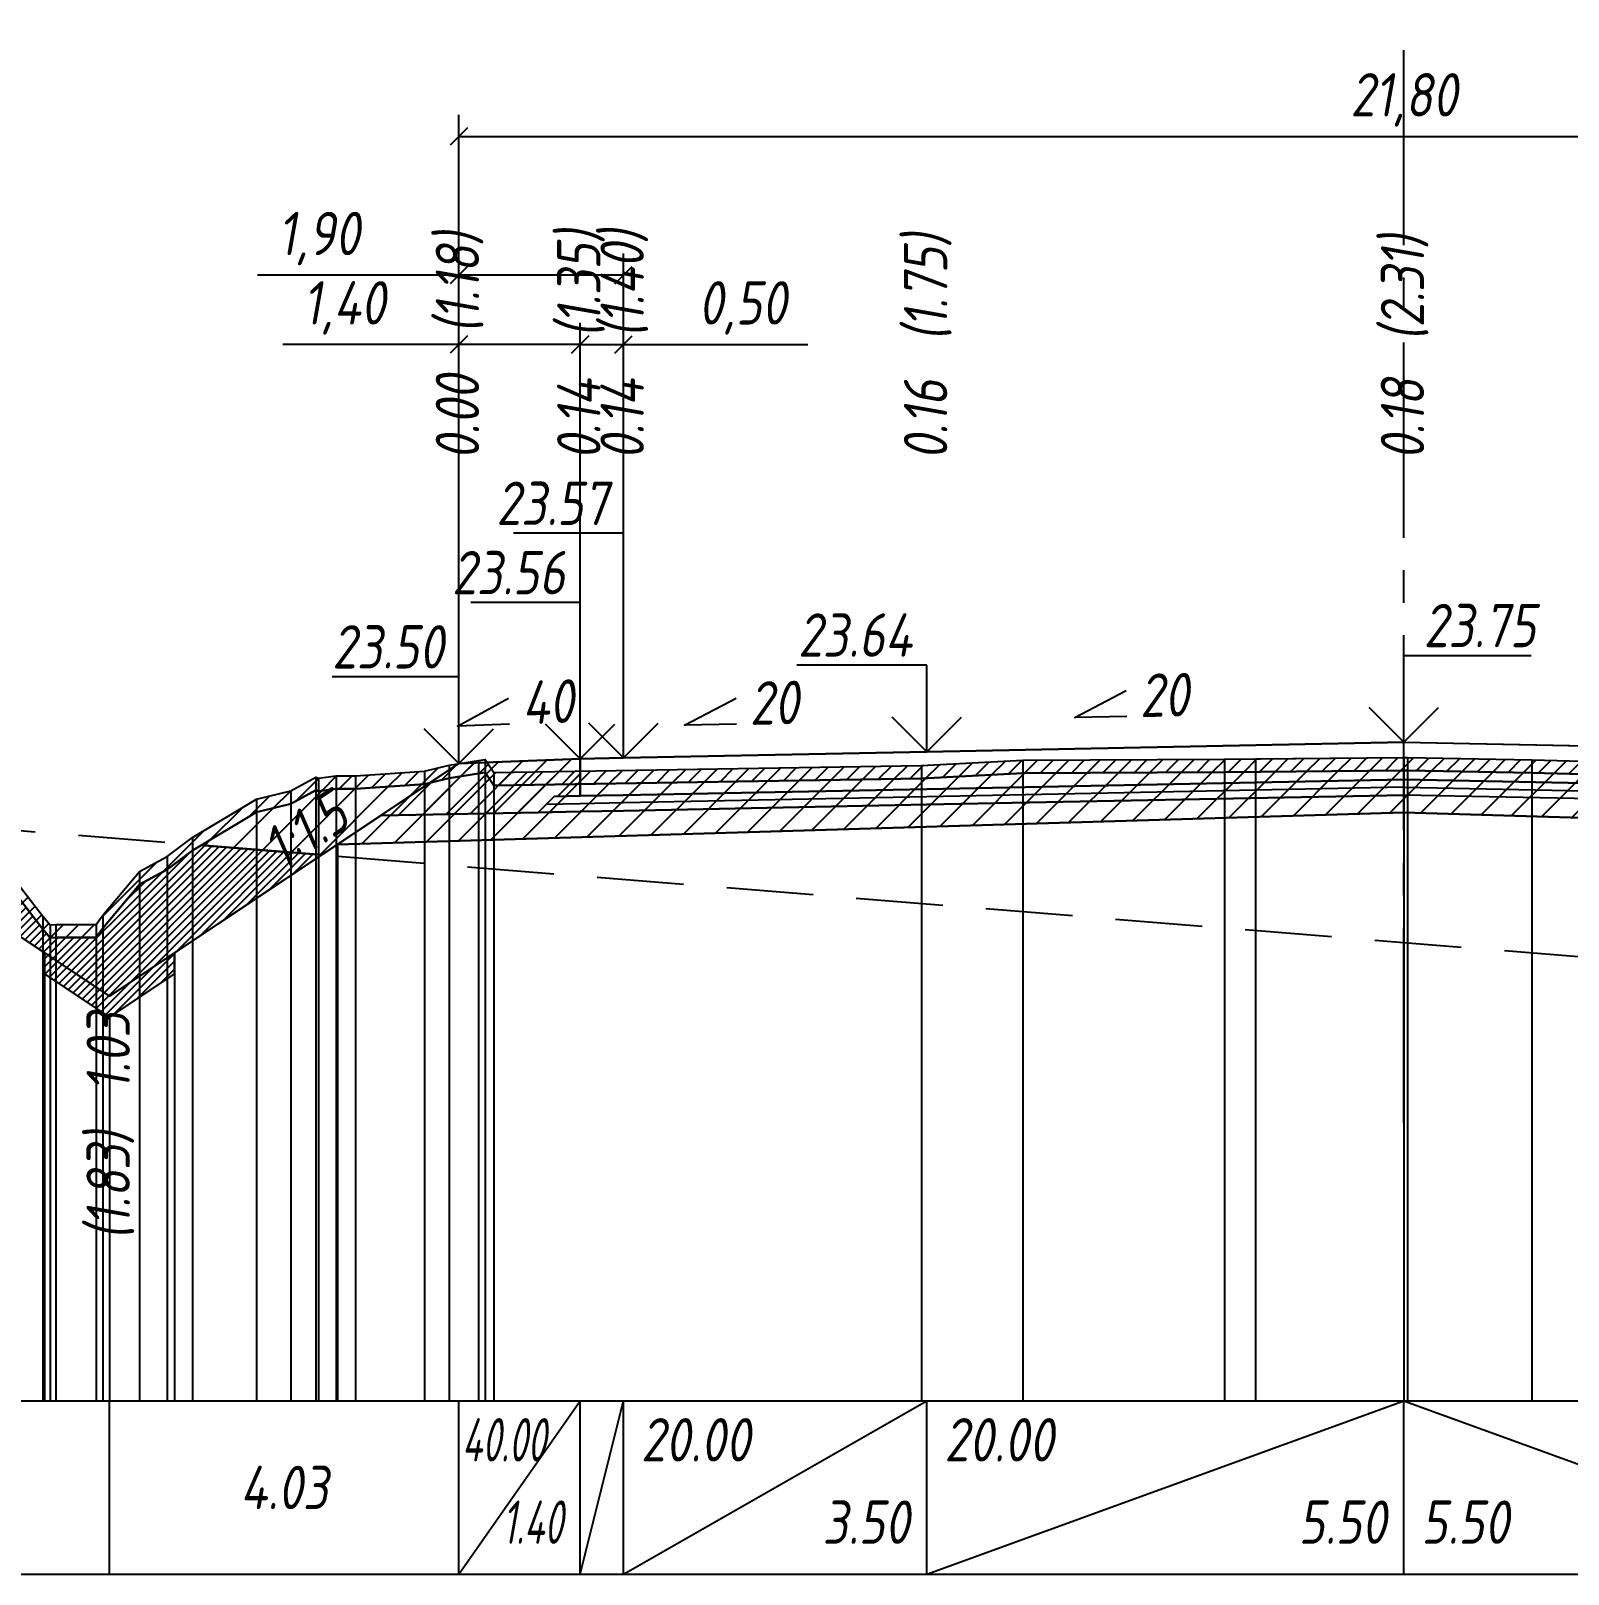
# Model space of a CAD drawing. Extents: x -717 to 1451, y -133302 to 233.
# Drawn here: x 116.1 to 204.7, y -106499 to -106410 of the extents above; entities that cross this region are included whole.
import ezdxf
from ezdxf.enums import TextEntityAlignment as Align

# ---------------------------------------------------------------- set-up
doc = ezdxf.new("R2010")
doc.units = 0
doc.linetypes.add('осевая2', pattern=[1.125, 0.75, -0.125, 0.125, -0.125])
doc.linetypes.add('штриховая', pattern=[0.75, 0.5, -0.25])
for name, color, linetype in [('Интерполированный поперечник', 2, 'Continuous'), ('Код_514', 1, 'Continuous'), ('Контур_0', 7, 'Continuous'), ('Контур_2521', 7, 'Continuous'), ('Контур_2564', 7, 'Continuous'), ('Контур_2660', 7, 'Continuous'), ('Контур_2665', 7, 'Continuous'), ('Контур_400', 7, 'Continuous'), ('Контур_508', 7, 'Continuous'), ('Контур_512', 7, 'Continuous'), ('Контур_513', 7, 'Continuous'), ('Контур_818', 7, 'Continuous'), ('Красный поперечник', 1, 'Continuous'), ('Объём_2501', 7, 'Continuous'), ('Объём_2564', 7, 'Continuous'), ('Объём_2650', 7, 'Continuous'), ('Объём_2660', 7, 'Continuous'), ('Объём_2661', 7, 'Continuous'), ('Объём_2663', 7, 'Continuous'), ('Объём_2665', 7, 'Continuous'), ('Объём_2666', 7, 'Continuous'), ('Ось', 1, 'осевая2'), ('Откосы', 7, 'Continuous'), ('Отметки покрытия', 7, 'Continuous'), ('Рабочие отметки', 7, 'Continuous'), ('Рабочие отметки доп.', 7, 'Continuous'), ('Таблица', 7, 'Continuous'), ('Уклоны проезжей части', 7, 'Continuous'), ('Черный поперечник', 3, 'Continuous')]:
    doc.layers.add(name, color=color, linetype=linetype)
for name, color, linetype, true_color in [('Контур_2540', 2, 'Continuous', 0xffff00), ('Контур_2560', 2, 'Continuous', 0xffff00), ('Контур_2561', 7, 'Continuous', 0xff8040), ('Контур_2562', 3, 'Continuous', 0x00ff00), ('Контур_2563', 7, 'Continuous', 0xff8000), ('Контур_2570', 7, 'Continuous', 0x80ff00), ('Контур_2583', 3, 'Continuous', 0x00ff00), ('Контур_2736', 4, 'Continuous', 0x00ffff), ('Контур_2737', 4, 'Continuous', 0x00ffff), ('Контур_2738', 4, 'Continuous', 0x00ffff), ('Контур_2739', 4, 'Continuous', 0x00ffff), ('Контур_2745', 7, 'Continuous', 0xa4ffff), ('Контур_2747', 4, 'Continuous', 0x00ffff), ('Контур_2748', 4, 'Continuous', 0x00ffff), ('Контур_2749', 4, 'Continuous', 0x00ffff), ('Контур_402', 7, 'Continuous', 0xff6464), ('Контур_703', 4, 'Continuous', 0x00ffff), ('Контур_705', 4, 'Continuous', 0x00ffff), ('Контур_707', 4, 'Continuous', 0x00ffff), ('Контур_720', 131, 'Continuous', 0xaaffff), ('Объём_2500', 7, 'Continuous', 0xc0c0c0), ('Объём_2520', 7, 'Continuous', 0x80ffff), ('Объём_2540', 2, 'Continuous', 0xffff00), ('Объём_2560', 2, 'Continuous', 0xffff00), ('Объём_2561', 7, 'Continuous', 0xff8040), ('Объём_2562', 3, 'Continuous', 0x00ff00), ('Объём_2563', 7, 'Continuous', 0xff8000), ('Объём_2570', 7, 'Continuous', 0x80ff00), ('Объём_2580', 3, 'Continuous', 0x00ff00), ('Объём_2583', 3, 'Continuous', 0x00ff00), ('Объём_2594', 3, 'Continuous', 0x00ff00), ('Объём_2600', 7, 'Continuous', 0x808000), ('Объём_2620', 2, 'Continuous', 0xffff00)]:
    doc.layers.add(name, color=color, linetype=linetype, true_color=true_color)
doc.styles.get("Standard").update_dxf_attribs({"font": 'txt', "height": 2.5})
doc.styles.add('М', font='romand.shx', dxfattribs={"width": 0.8, "oblique": 10, "height": 2.5})
doc.dimstyles.new('ISO-25', dxfattribs={"dimtxt": 2.5, "dimasz": 2.5, "dimexe": 1.25, "dimexo": 0.625, "dimtad": 1, "dimtxsty": 'Standard', "dimcen": 2.5, "dimadec": 0, "dimazin": 0, "dimtfac": 1, "dimtmove": 0, "dimatfit": 3, "dimfxl": 1, "dimarcsym": 0})

# ---------------------------------------------------------------- blocks, each defined once
blk = doc.blocks.new('_Oblique')
at = {"color": 0, "linetype": 'ByBlock', "lineweight": -2}
blk.add_line((-0.5, -0.5), (0.5, 0.5), dxfattribs=at)
blk = doc.blocks.new('*D2171')
at = {"color": 0, "lineweight": -2, "transparency": 16777216}
for p, q in [((140.744, -106451.684), (140.744, -106426.829)), ((147.744, -106451.404), (147.744, -106426.829)), ((140.744, -106428.079), (130.608, -106428.079)), ((147.744, -106428.079), (140.744, -106428.079))]:
    blk.add_line(p, q, dxfattribs=at)
at = {"layer": 'Defpoints', "color": 0, "transparency": 16777216}
for p in [(147.744, -106428.079), (147.744, -106452.029), (140.744, -106452.309)]:
    blk.add_point(p, dxfattribs=at)
at = {"color": 0, "lineweight": -2, "transparency": 16777216, "rotation": 180}
blk.add_blockref('_Oblique', (140.744, -106428.079), dxfattribs=at)
at = {"color": 0, "lineweight": -2, "transparency": 16777216}
blk.add_blockref('_Oblique', (147.744, -106428.079), dxfattribs=at)
at = {"color": 0, "transparency": 16777216, "insert": (134.148, -106425.966), "char_height": 2.5, "width": 8.75, "attachment_point": 5, "style": 'М'}
blk.add_mtext('1,40', dxfattribs=at)
blk = doc.blocks.new('*D2173')
at = {"color": 0, "lineweight": -2, "transparency": 16777216}
for p, q in [((147.744, -106451.404), (147.744, -106426.829)), ((150.244, -106451.354), (150.244, -106426.829)), ((147.744, -106428.079), (150.244, -106428.079)), ((150.244, -106428.079), (160.876, -106428.079))]:
    blk.add_line(p, q, dxfattribs=at)
at = {"layer": 'Defpoints', "color": 0, "transparency": 16777216}
for p in [(150.244, -106428.079), (147.744, -106452.029), (150.244, -106451.979)]:
    blk.add_point(p, dxfattribs=at)
at = {"color": 0, "lineweight": -2, "transparency": 16777216, "rotation": 180}
blk.add_blockref('_Oblique', (147.744, -106428.079), dxfattribs=at)
at = {"color": 0, "lineweight": -2, "transparency": 16777216}
blk.add_blockref('_Oblique', (150.244, -106428.079), dxfattribs=at)
at = {"color": 0, "transparency": 16777216, "insert": (157.115, -106425.966), "char_height": 2.5, "width": 9.16667, "attachment_point": 5, "style": 'М'}
blk.add_mtext('0,50', dxfattribs=at)
blk = doc.blocks.new('*D2176')
at = {"color": 0, "lineweight": -2, "transparency": 16777216}
for p, q in [((140.744, -106451.684), (140.744, -106422.829)), ((150.244, -106451.354), (150.244, -106422.829)), ((140.744, -106424.079), (129.14, -106424.079)), ((150.244, -106424.079), (140.744, -106424.079))]:
    blk.add_line(p, q, dxfattribs=at)
at = {"layer": 'Defpoints', "color": 0, "transparency": 16777216}
for p in [(150.244, -106424.079), (150.244, -106451.979), (140.744, -106452.309)]:
    blk.add_point(p, dxfattribs=at)
at = {"color": 0, "lineweight": -2, "transparency": 16777216, "rotation": 180}
blk.add_blockref('_Oblique', (140.744, -106424.079), dxfattribs=at)
at = {"color": 0, "lineweight": -2, "transparency": 16777216}
blk.add_blockref('_Oblique', (150.244, -106424.079), dxfattribs=at)
at = {"color": 0, "transparency": 16777216, "insert": (132.68, -106421.966), "char_height": 2.5, "width": 8.75, "attachment_point": 5, "style": 'М'}
blk.add_mtext('1,90', dxfattribs=at)
blk = doc.blocks.new('*D2177')
at = {"color": 0, "lineweight": -2, "transparency": 16777216}
for p, q in [((140.744, -106451.684), (140.744, -106414.829)), ((249.744, -106451.684), (249.744, -106414.829)), ((140.744, -106416.079), (249.744, -106416.079))]:
    blk.add_line(p, q, dxfattribs=at)
at = {"layer": 'Defpoints', "color": 0, "transparency": 16777216}
for p in [(249.744, -106416.079), (140.744, -106452.309), (249.744, -106452.309)]:
    blk.add_point(p, dxfattribs=at)
at = {"color": 0, "lineweight": -2, "transparency": 16777216, "rotation": 180}
blk.add_blockref('_Oblique', (140.744, -106416.079), dxfattribs=at)
at = {"color": 0, "lineweight": -2, "transparency": 16777216}
blk.add_blockref('_Oblique', (249.744, -106416.079), dxfattribs=at)
at = {"color": 0, "transparency": 16777216, "insert": (195.244, -106413.966), "char_height": 2.5, "width": 11.25, "attachment_point": 5, "style": 'М'}
blk.add_mtext('21,80', dxfattribs=at)

msp = doc.modelspace()

# ---------------------------------------------------------------- hatches: boundary and pattern name
at = {"layer": 'Объём_2563'}
h = msp.add_hatch(dxfattribs=at)
h.set_pattern_fill('ANSI31', color=256, scale=0.3)
h.paths.add_polyline_path([(146.244, -106454.146), (147.744, -106454.116), (147.744, -106451.966), (140.744, -106452.246), (136.244, -106455.246), (145.325, -106455.065)])
at = {"layer": 'Объём_2570'}
h = msp.add_hatch(dxfattribs=at)
h.set_pattern_fill('ANSI31', color=256, scale=0.2)
h.paths.add_polyline_path([(195.244, -106452.653), (184.903, -106452.745), (173.267, -106452.809), (167.427, -106453.112), (142.76, -106453.51), (142.26, -106452.76), (141.876, -106452.83), (140.194, -106453.094), (138.77, -106453.437), (134.79, -106453.704), (133.68, -106453.71), (132.65, -106453.84), (132.493, -106453.786), (131.054, -106454.576), (129.076, -106455.048), (125.388, -106457.262), (123.931, -106458.365), (122.328, -106459.214), (120.225, -106461.737), (119.831, -106462.281), (117.5, -106462.283), (117.189, -106462.3), (116.766, -106461.796), (114.754, -106459.212), (113.342, -106457.014), (112.569, -106456.987), (111.94, -106456.93), (108.639, -106456.999), (107.428, -106456.833), (105, -106456.237), (105, -106455.487), (107.428, -106456.083), (108.639, -106456.249), (111.94, -106456.18), (112.569, -106456.237), (113.342, -106456.264), (114.754, -106458.462), (116.766, -106461.046), (117.189, -106461.55), (117.5, -106461.533), (119.831, -106461.531), (120.225, -106460.987), (122.328, -106458.464), (123.931, -106457.615), (125.388, -106456.512), (129.076, -106454.298), (131.054, -106453.826), (132.493, -106453.036), (132.65, -106453.09), (133.68, -106452.96), (134.79, -106452.954), (138.77, -106452.687), (140.194, -106452.344), (141.876, -106452.08), (142.26, -106452.01), (142.76, -106452.76), (167.427, -106452.362), (173.267, -106452.059), (184.903, -106451.995), (195.244, -106451.903)])
h = msp.add_hatch(dxfattribs=at)
h.set_pattern_fill('ANSI31', color=256, scale=0.2)
h.paths.add_polyline_path([(274.874, -106458.792), (264.366, -106454.695), (264.226, -106454.672), (264.119, -106454.668), (250.32, -106453.2), (247.512, -106453.115), (247.323, -106453.223), (246.823, -106453.969), (233.145, -106453.595), (202.631, -106452.779), (195.449, -106452.651), (195.244, -106452.653), (195.244, -106451.903), (195.449, -106451.901), (202.631, -106452.029), (233.145, -106452.845), (246.823, -106453.219), (247.323, -106452.473), (247.512, -106452.365), (250.32, -106452.45), (264.119, -106453.918), (264.226, -106453.922), (264.366, -106453.945), (274.874, -106458.042)])
at = {"layer": 'Объём_2600'}
h = msp.add_hatch(dxfattribs=at)
h.set_pattern_fill('ANSI31', color=6, scale=0.4)
h.paths.add_polyline_path([(129.076, -106455.048), (131.054, -106454.576), (132.493, -106453.786), (132.65, -106453.84), (133.68, -106453.71), (134.79, -106453.704), (138.77, -106453.437), (140.194, -106453.094), (141.876, -106452.83), (142.26, -106452.76), (142.76, -106453.51), (167.427, -106453.112), (173.267, -106452.809), (184.903, -106452.745), (195.244, -106452.653), (195.244, -106455.066), (133.746, -106456.911), (132.838, -106457.517), (125.898, -106456.956)])
h = msp.add_hatch(dxfattribs=at)
h.set_pattern_fill('ANSI31', color=6, scale=0.4)
h.paths.add_polyline_path([(299.874, -106471.021), (274.874, -106469), (256.741, -106456.911), (195.244, -106455.066), (195.244, -106452.653), (195.449, -106452.651), (202.631, -106452.779), (233.145, -106453.595), (246.823, -106453.969), (247.323, -106453.223), (247.512, -106453.115), (250.32, -106453.2), (264.119, -106454.668), (264.226, -106454.672), (264.366, -106454.695), (278.676, -106460.275), (286.636, -106463.605), (291.55, -106464.974), (296.061, -106466.721), (299.874, -106466.712)])
at = {"layer": 'Объём_2620'}
h = msp.add_hatch(dxfattribs=at)
h.set_pattern_fill('ANSI31', color=2, scale=0.1)
h.paths.add_polyline_path([(124.357, -106463.171), (124.357, -106464.373), (120.607, -106466.873), (116.857, -106464.373), (116.857, -106463.171), (107.305, -106456.803), (107.428, -106456.833), (108.639, -106456.999), (111.94, -106456.93), (112.569, -106456.987), (113.342, -106457.014), (114.754, -106459.212), (116.766, -106461.796), (117.189, -106462.3), (117.5, -106462.283), (119.831, -106462.281), (120.225, -106461.737), (122.328, -106459.214), (123.931, -106458.365), (125.388, -106457.262), (125.898, -106456.956), (132.838, -106457.517)])

# ---------------------------------------------------------------- linework, layer by layer
msp.add_lwpolyline([(299.874, -106471.021), (274.874, -106469), (256.741, -106456.911), (195.244, -106455.066), (195.244, -106452.653), (195.449, -106452.651), (202.631, -106452.779), (233.145, -106453.595), (246.823, -106453.969), (247.323, -106453.223), (247.512, -106453.115), (250.32, -106453.2), (264.119, -106454.668), (264.226, -106454.672), (264.366, -106454.695), (278.676, -106460.275), (286.636, -106463.605), (291.55, -106464.974), (296.061, -106466.721), (299.874, -106466.712), (299.874, -106471.021)])
at = {"layer": 'Интерполированный поперечник', "linetype": 'штриховая', "ltscale": 10, "flags": 128}
msp.add_lwpolyline([(103.866, -106455.174), (299.874, -106471.021)], dxfattribs=at)
at = {"layer": 'Код_514'}
for p, q in [((120.607, -106499), (120.607, -106489)), ((140.744, -106499), (140.744, -106489)), ((140.744, -106499), (147.744, -106489)), ((147.744, -106499), (147.744, -106489)), ((147.744, -106499), (150.244, -106489)), ((150.244, -106499), (150.244, -106489)), ((150.244, -106499), (167.744, -106489)), ((167.744, -106499), (167.744, -106489)), ((167.744, -106499), (195.244, -106489)), ((195.244, -106499), (195.244, -106489)), ((195.244, -106489), (222.744, -106499))]:
    msp.add_line(p, q, dxfattribs=at)
at = {"layer": 'Контур_0', "flags": 128}
for points in [[(195.244, -106451.016), (167.744, -106451.566), (150.244, -106451.916), (150.244, -106451.916), (150.244, -106451.916), (150.244, -106451.916), (150.244, -106451.916), (147.744, -106451.966), (147.744, -106454.116), (150.244, -106454.066), (150.244, -106454.066), (150.244, -106454.066), (150.244, -106454.066), (150.244, -106454.066), (150.244, -106454.066), (167.744, -106453.716), (195.244, -106453.166), (195.244, -106451.016)], [(195.244, -106451.016), (222.744, -106451.566), (240.244, -106451.916), (240.244, -106451.916), (240.244, -106451.916), (240.244, -106451.916), (240.244, -106451.916), (240.244, -106451.916), (242.744, -106451.966), (242.744, -106454.116), (240.244, -106454.066), (240.244, -106454.066), (240.244, -106454.066), (240.244, -106454.066), (240.244, -106454.066), (240.244, -106454.066), (222.744, -106453.716), (195.244, -106453.166), (195.244, -106451.016)], [(140.744, -106452.246), (132.838, -106457.517), (132.838, -106457.517), (132.838, -106457.517), (132.838, -106457.517), (132.838, -106457.517), (132.838, -106457.517), (132.838, -106457.517), (132.838, -106457.517), (132.838, -106457.517), (132.838, -106457.517), (132.838, -106457.517), (132.838, -106457.517), (132.838, -106457.517), (132.838, -106457.517), (120.607, -106465.671), (120.607, -106465.671), (105, -106455.266)], [(140.744, -106452.246), (132.838, -106457.517), (132.838, -106457.517), (132.838, -106457.517), (132.838, -106457.517), (132.838, -106457.517), (132.838, -106457.517), (132.838, -106457.517), (132.838, -106457.517), (132.838, -106457.517), (132.838, -106457.517), (132.838, -106457.517), (132.838, -106457.517), (132.838, -106457.517), (132.838, -106457.517), (120.607, -106465.671)], [(140.744, -106452.246), (140.744, -106452.246)], [(195.244, -106453.166), (167.744, -106453.716), (150.244, -106454.066), (150.244, -106454.066), (150.244, -106454.066), (150.244, -106454.066), (150.244, -106454.066), (150.244, -106454.066), (147.744, -106454.116), (146.244, -106454.146), (145.325, -106455.065), (147.744, -106455.016), (150.244, -106454.966), (150.244, -106454.966), (150.244, -106454.966), (150.244, -106454.966), (150.244, -106454.966), (150.244, -106454.966), (167.744, -106454.616), (195.244, -106454.066), (195.244, -106453.166)], [(195.244, -106453.166), (222.744, -106453.716), (240.244, -106454.066), (240.244, -106454.066), (240.244, -106454.066), (240.244, -106454.066), (240.244, -106454.066), (240.244, -106454.066), (242.744, -106454.116), (244.244, -106454.146), (245.162, -106455.065), (242.744, -106455.016), (240.244, -106454.966), (240.244, -106454.966), (240.244, -106454.966), (240.244, -106454.966), (240.244, -106454.966), (240.244, -106454.966), (222.744, -106454.616), (195.244, -106454.066), (195.244, -106453.166)], [(136.244, -106455.246), (145.325, -106455.065), (146.244, -106454.146), (147.744, -106454.116)]]:
    msp.add_lwpolyline(points, dxfattribs=at)
at = {"layer": 'Контур_2521', "color": 250, "flags": 128}
for points in [[(195.244, -106453.616), (167.744, -106454.166), (150.244, -106454.516), (150.244, -106454.516), (150.244, -106454.516), (150.244, -106454.516), (150.244, -106454.516), (150.244, -106454.516), (147.744, -106454.566), (145.785, -106454.606)], [(195.244, -106453.616), (222.744, -106454.166), (240.244, -106454.516), (240.244, -106454.516), (240.244, -106454.516), (240.244, -106454.516), (240.244, -106454.516), (240.244, -106454.516), (242.744, -106454.566), (244.703, -106454.606)]]:
    msp.add_lwpolyline(points, dxfattribs=at)
at = {"layer": 'Контур_2540', "flags": 128}
for points in [[(167.744, -106454.616), (150.244, -106454.966), (147.744, -106455.016), (145.325, -106455.065), (136.244, -106455.246), (133.746, -106456.911), (195.244, -106455.066), (195.244, -106454.066), (167.744, -106454.616)], [(195.244, -106455.066), (256.741, -106456.911), (254.244, -106455.246), (245.162, -106455.065), (242.744, -106455.016), (240.244, -106454.966), (222.744, -106454.616), (195.244, -106454.066), (195.244, -106455.066)]]:
    msp.add_lwpolyline(points, dxfattribs=at)
at = {"layer": 'Контур_2560', "flags": 128}
msp.add_lwpolyline([(140.744, -106452.246), (140.744, -106452.246), (140.744, -106452.246), (147.744, -106451.966)], dxfattribs=at)
at = {"layer": 'Контур_2561', "flags": 128}
msp.add_lwpolyline([(147.744, -106451.966), (147.744, -106451.966), (140.744, -106452.246), (140.744, -106452.246), (147.744, -106451.966)], dxfattribs=at)
at = {"layer": 'Контур_2562', "flags": 128}
msp.add_lwpolyline([(140.744, -106452.246), (140.744, -106452.246), (140.744, -106452.246), (140.744, -106452.246), (140.744, -106452.246)], dxfattribs=at)
at = {"layer": 'Контур_2563', "flags": 128}
msp.add_lwpolyline([(146.244, -106454.146), (147.744, -106454.116), (147.744, -106451.966), (140.744, -106452.246), (136.244, -106455.246), (145.325, -106455.065), (146.244, -106454.146)], dxfattribs=at)
at = {"layer": 'Контур_2564', "flags": 128}
msp.add_lwpolyline([(140.744, -106452.246), (147.744, -106451.966)], dxfattribs=at)
at = {"layer": 'Контур_2570', "flags": 128}
msp.add_lwpolyline([(114.754, -106459.212), (116.766, -106461.796), (117.189, -106462.3), (117.5, -106462.283), (119.831, -106462.281), (120.225, -106461.737), (122.328, -106459.214), (123.931, -106458.365), (125.388, -106457.262), (129.076, -106455.048), (131.054, -106454.576), (132.493, -106453.786), (132.65, -106453.84), (133.68, -106453.71), (134.79, -106453.704), (138.77, -106453.437), (140.194, -106453.094), (141.876, -106452.83), (142.26, -106452.76), (142.76, -106453.51), (167.427, -106453.112), (173.267, -106452.809), (184.903, -106452.745), (186.699, -106452.728), (195.244, -106452.653), (195.449, -106452.651), (202.631, -106452.779), (233.145, -106453.595)], dxfattribs=at)
at = {"layer": 'Контур_2583', "flags": 128}
msp.add_lwpolyline([(120.607, -106466.873), (124.357, -106464.373), (124.357, -106463.171), (120.607, -106465.671), (116.857, -106463.171), (116.857, -106464.373), (120.607, -106466.873)], dxfattribs=at)
at = {"layer": 'Контур_2660', "flags": 128}
for points in [[(133.746, -106456.911), (195.244, -106455.066)], [(195.244, -106455.066), (256.741, -106456.911)]]:
    msp.add_lwpolyline(points, dxfattribs=at)
at = {"layer": 'Контур_2665', "flags": 128}
msp.add_lwpolyline([(140.744, -106452.246), (140.744, -106452.246)], dxfattribs=at)
at = {"layer": 'Контур_2736', "flags": 128}
for points in [[(140.744, -106452.246), (132.838, -106457.517)], [(132.838, -106457.517), (120.607, -106465.671)]]:
    msp.add_lwpolyline(points, dxfattribs=at)
at = {"layer": 'Контур_2737', "flags": 128}
msp.add_lwpolyline([(132.838, -106457.517), (132.838, -106457.517)], dxfattribs=at)
at = {"layer": 'Контур_2738', "flags": 128}
msp.add_lwpolyline([(132.838, -106457.517), (132.838, -106457.517)], dxfattribs=at)
at = {"layer": 'Контур_2739', "flags": 128}
msp.add_lwpolyline([(132.838, -106457.517), (132.838, -106457.517)], dxfattribs=at)
at = {"layer": 'Контур_2745', "flags": 128}
msp.add_lwpolyline([(132.838, -106457.517), (132.838, -106457.517)], dxfattribs=at)
msp.add_lwpolyline([(132.838, -106457.517), (132.838, -106457.517)], dxfattribs=at)
msp.add_lwpolyline([(132.838, -106457.517), (132.838, -106457.517)], dxfattribs=at)
msp.add_lwpolyline([(132.838, -106457.517), (132.838, -106457.517)], dxfattribs=at)
msp.add_lwpolyline([(132.838, -106457.517), (132.838, -106457.517)], dxfattribs=at)
msp.add_lwpolyline([(132.838, -106457.517), (132.838, -106457.517)], dxfattribs=at)
at = {"layer": 'Контур_2747', "flags": 128}
msp.add_lwpolyline([(132.838, -106457.517), (132.838, -106457.517)], dxfattribs=at)
at = {"layer": 'Контур_2748', "flags": 128}
msp.add_lwpolyline([(132.838, -106457.517), (132.838, -106457.517)], dxfattribs=at)
at = {"layer": 'Контур_2749', "flags": 128}
msp.add_lwpolyline([(132.838, -106457.517), (132.838, -106457.517)], dxfattribs=at)
at = {"layer": 'Контур_400', "flags": 128}
for points in [[(147.744, -106451.966), (150.244, -106451.916), (150.244, -106451.916), (150.244, -106451.916), (150.244, -106451.916), (150.244, -106451.916), (150.244, -106451.916), (167.744, -106451.566), (195.244, -106451.016)], [(195.244, -106451.016), (222.744, -106451.566), (240.244, -106451.916), (240.244, -106451.916), (240.244, -106451.916), (240.244, -106451.916), (240.244, -106451.916), (240.244, -106451.916), (242.744, -106451.966)]]:
    msp.add_lwpolyline(points, dxfattribs=at)
at = {"layer": 'Контур_402', "flags": 128}
msp.add_lwpolyline([(133.746, -106456.911), (195.244, -106455.066), (256.741, -106456.911)], dxfattribs=at)
at = {"layer": 'Контур_508', "flags": 128}
msp.add_lwpolyline([(105, -106455.266), (116.857, -106463.171), (116.857, -106464.373), (120.607, -106466.873), (124.357, -106464.373), (124.357, -106463.171), (133.746, -106456.911), (195.244, -106455.066), (256.741, -106456.911), (274.874, -106469)], dxfattribs=at)
at = {"layer": 'Контур_512', "flags": 128}
msp.add_lwpolyline([(105, -106455.266), (116.857, -106463.171), (116.857, -106464.373), (120.607, -106466.873), (124.357, -106464.373), (124.357, -106463.171), (133.746, -106456.911), (195.244, -106455.066), (256.741, -106456.911), (274.874, -106469)], dxfattribs=at)
at = {"layer": 'Контур_513', "flags": 128}
msp.add_lwpolyline([(105, -106455.266), (116.857, -106463.171), (116.857, -106464.373), (120.607, -106466.873), (124.357, -106464.373), (124.357, -106463.171), (133.746, -106456.911), (195.244, -106455.066), (256.741, -106456.911), (274.874, -106469)], dxfattribs=at)
at = {"layer": 'Контур_703', "flags": 128}
msp.add_lwpolyline([(140.744, -106452.246), (132.838, -106457.517)], dxfattribs=at)
at = {"layer": 'Контур_705', "flags": 128}
msp.add_lwpolyline([(132.838, -106457.517), (132.838, -106457.517)], dxfattribs=at)
at = {"layer": 'Контур_707', "flags": 128}
msp.add_lwpolyline([(120.607, -106465.671), (105, -106455.266)], dxfattribs=at)
at = {"layer": 'Контур_720', "flags": 128}
msp.add_lwpolyline([(120.607, -106465.671), (120.607, -106465.671)], dxfattribs=at)
at = {"layer": 'Контур_818', "flags": 128}
msp.add_lwpolyline([(114.754, -106459.212), (116.766, -106461.796), (117.189, -106462.3), (117.5, -106462.283), (119.831, -106462.281), (120.225, -106461.737), (122.328, -106459.214), (123.931, -106458.365), (125.388, -106457.262), (129.076, -106455.048), (131.054, -106454.576), (132.493, -106453.786), (132.65, -106453.84), (133.68, -106453.71), (134.79, -106453.704), (138.77, -106453.437), (140.194, -106453.094), (141.876, -106452.83), (142.26, -106452.76), (142.76, -106453.51), (167.427, -106453.112), (173.267, -106452.809), (184.903, -106452.745), (186.699, -106452.728), (195.244, -106452.653), (195.449, -106452.651), (202.631, -106452.779), (233.145, -106453.595)], dxfattribs=at)
at = {"layer": 'Красный поперечник'}
for p, q in [((167.744, -106451.566), (195.244, -106451.016)), ((195.244, -106451.016), (222.744, -106451.566)), ((140.744, -106452.246), (147.744, -106451.966)), ((147.744, -106451.966), (150.244, -106451.916)), ((150.244, -106451.916), (167.744, -106451.566)), ((120.607, -106465.671), (140.744, -106452.246)), ((105, -106455.266), (120.607, -106465.671)), ((195.244, -106455.066), (195.244, -106489)), ((133.746, -106456.911), (133.746, -106489)), ((116.857, -106463.171), (116.857, -106489)), ((124.357, -106463.171), (124.357, -106489)), ((116.857, -106464.373), (116.857, -106489)), ((124.357, -106464.373), (124.357, -106489)), ((120.607, -106466.873), (120.607, -106489))]:
    msp.add_line(p, q, dxfattribs=at)
at = {"layer": 'Объём_2500', "flags": 128}
for points in [[(195.244, -106451.016), (167.744, -106451.566), (150.244, -106451.916), (150.244, -106451.916), (150.244, -106451.916), (150.244, -106451.916), (150.244, -106451.916), (147.744, -106451.966), (147.744, -106454.116), (150.244, -106454.066), (150.244, -106454.066), (150.244, -106454.066), (150.244, -106454.066), (150.244, -106454.066), (150.244, -106454.066), (167.744, -106453.716), (195.244, -106453.166), (195.244, -106451.016)], [(195.244, -106451.016), (222.744, -106451.566), (240.244, -106451.916), (240.244, -106451.916), (240.244, -106451.916), (240.244, -106451.916), (240.244, -106451.916), (240.244, -106451.916), (242.744, -106451.966), (242.744, -106454.116), (240.244, -106454.066), (240.244, -106454.066), (240.244, -106454.066), (240.244, -106454.066), (240.244, -106454.066), (240.244, -106454.066), (222.744, -106453.716), (195.244, -106453.166), (195.244, -106451.016)]]:
    msp.add_lwpolyline(points, dxfattribs=at)
at = {"layer": 'Объём_2501', "flags": 128}
for points in [[(147.744, -106451.966), (150.244, -106451.916), (150.244, -106451.916), (150.244, -106451.916), (150.244, -106451.916), (150.244, -106451.916), (150.244, -106451.916), (167.744, -106451.566), (195.244, -106451.016)], [(195.244, -106451.016), (222.744, -106451.566), (240.244, -106451.916), (240.244, -106451.916), (240.244, -106451.916), (240.244, -106451.916), (240.244, -106451.916), (240.244, -106451.916), (242.744, -106451.966)]]:
    msp.add_lwpolyline(points, dxfattribs=at)
at = {"layer": 'Объём_2520', "color": 250, "flags": 128}
for points in [[(195.244, -106453.166), (167.744, -106453.716), (150.244, -106454.066), (150.244, -106454.066), (150.244, -106454.066), (150.244, -106454.066), (150.244, -106454.066), (150.244, -106454.066), (147.744, -106454.116), (146.244, -106454.146), (145.325, -106455.065), (147.744, -106455.016), (150.244, -106454.966), (150.244, -106454.966), (150.244, -106454.966), (150.244, -106454.966), (150.244, -106454.966), (150.244, -106454.966), (167.744, -106454.616), (195.244, -106454.066), (195.244, -106453.166)], [(195.244, -106453.166), (222.744, -106453.716), (240.244, -106454.066), (240.244, -106454.066), (240.244, -106454.066), (240.244, -106454.066), (240.244, -106454.066), (240.244, -106454.066), (242.744, -106454.116), (244.244, -106454.146), (245.162, -106455.065), (242.744, -106455.016), (240.244, -106454.966), (240.244, -106454.966), (240.244, -106454.966), (240.244, -106454.966), (240.244, -106454.966), (240.244, -106454.966), (222.744, -106454.616), (195.244, -106454.066), (195.244, -106453.166)]]:
    msp.add_lwpolyline(points, dxfattribs=at)
at = {"layer": 'Объём_2540', "flags": 128}
for points in [[(167.744, -106454.616), (150.244, -106454.966), (147.744, -106455.016), (145.325, -106455.065), (136.244, -106455.246), (133.746, -106456.911), (195.244, -106455.066), (195.244, -106454.066), (167.744, -106454.616)], [(195.244, -106455.066), (256.741, -106456.911), (254.244, -106455.246), (245.162, -106455.065), (242.744, -106455.016), (240.244, -106454.966), (222.744, -106454.616), (195.244, -106454.066), (195.244, -106455.066)]]:
    msp.add_lwpolyline(points, dxfattribs=at)
at = {"layer": 'Объём_2560', "flags": 128}
msp.add_lwpolyline([(140.744, -106452.246), (140.744, -106452.246), (140.744, -106452.246), (147.744, -106451.966)], dxfattribs=at)
at = {"layer": 'Объём_2561', "flags": 128}
msp.add_lwpolyline([(147.744, -106451.966), (147.744, -106451.966), (140.744, -106452.246), (140.744, -106452.246), (147.744, -106451.966)], dxfattribs=at)
at = {"layer": 'Объём_2562', "flags": 128}
msp.add_lwpolyline([(140.744, -106452.246), (140.744, -106452.246), (140.744, -106452.246), (140.744, -106452.246), (140.744, -106452.246)], dxfattribs=at)
at = {"layer": 'Объём_2563', "color": 250, "flags": 128}
msp.add_lwpolyline([(146.244, -106454.146), (147.744, -106454.116), (147.744, -106451.966), (140.744, -106452.246), (136.244, -106455.246), (145.325, -106455.065), (146.244, -106454.146)], dxfattribs=at)
at = {"layer": 'Объём_2564', "flags": 128}
msp.add_lwpolyline([(140.744, -106452.246), (147.744, -106451.966)], dxfattribs=at)
at = {"layer": 'Объём_2570', "flags": 128}
for points in [[(114.754, -106458.462), (116.766, -106461.046), (117.189, -106461.55), (117.5, -106461.533), (119.831, -106461.531), (120.225, -106460.987), (122.328, -106458.464), (123.931, -106457.615), (125.388, -106456.512), (129.076, -106454.298), (131.054, -106453.826), (132.493, -106453.036), (132.65, -106453.09), (133.68, -106452.96), (134.79, -106452.954), (138.77, -106452.687), (140.194, -106452.344), (141.876, -106452.08), (142.26, -106452.01), (142.76, -106452.76), (167.427, -106452.362), (173.267, -106452.059), (184.903, -106451.995), (195.244, -106451.903), (195.244, -106452.653), (195.244, -106452.653)], [(233.145, -106453.595), (202.631, -106452.779), (195.449, -106452.651), (195.244, -106452.653), (195.244, -106451.903), (195.449, -106451.901), (202.631, -106452.029), (233.145, -106452.845)], [(195.244, -106452.653), (184.903, -106452.745), (173.267, -106452.809), (167.427, -106453.112), (142.76, -106453.51), (142.26, -106452.76), (141.876, -106452.83), (140.194, -106453.094), (138.77, -106453.437), (134.79, -106453.704), (133.68, -106453.71), (132.65, -106453.84), (132.493, -106453.786), (131.054, -106454.576), (129.076, -106455.048), (125.388, -106457.262), (123.931, -106458.365), (122.328, -106459.214), (120.225, -106461.737), (119.831, -106462.281), (117.5, -106462.283), (117.189, -106462.3), (116.766, -106461.796), (114.754, -106459.212)]]:
    msp.add_lwpolyline(points, dxfattribs=at)
at = {"layer": 'Объём_2580', "flags": 128}
msp.add_lwpolyline([(140.744, -106452.246), (140.744, -106452.246)], dxfattribs=at)
at = {"layer": 'Объём_2583', "flags": 128}
msp.add_lwpolyline([(120.607, -106466.873), (124.357, -106464.373), (124.357, -106463.171), (120.607, -106465.671), (116.857, -106463.171), (116.857, -106464.373), (120.607, -106466.873)], dxfattribs=at)
at = {"layer": 'Объём_2594', "flags": 128}
msp.add_lwpolyline([(124.357, -106463.171), (120.607, -106465.671), (116.857, -106463.171)], dxfattribs=at)
at = {"layer": 'Объём_2620', "flags": 128}
msp.add_lwpolyline([(124.357, -106463.171), (124.357, -106464.373), (120.607, -106466.873), (116.857, -106464.373), (116.857, -106463.171), (107.305, -106456.803), (107.428, -106456.833), (108.639, -106456.999), (111.94, -106456.93), (112.569, -106456.987), (113.342, -106457.014), (114.754, -106459.212), (116.766, -106461.796), (117.189, -106462.3), (117.5, -106462.283), (119.831, -106462.281), (120.225, -106461.737), (122.328, -106459.214), (123.931, -106458.365), (125.388, -106457.262), (125.898, -106456.956), (132.838, -106457.517), (124.357, -106463.171), (124.357, -106463.171)], dxfattribs=at)
at = {"layer": 'Объём_2650', "color": 6, "flags": 128}
msp.add_lwpolyline([(129.076, -106455.048), (131.054, -106454.576), (132.493, -106453.786), (132.65, -106453.84), (133.68, -106453.71), (134.79, -106453.704), (138.77, -106453.437), (140.194, -106453.094), (141.876, -106452.83), (142.26, -106452.76), (142.76, -106453.51), (167.427, -106453.112), (173.267, -106452.809), (184.903, -106452.745), (195.244, -106452.653), (195.244, -106455.066), (133.746, -106456.911), (132.838, -106457.517), (125.898, -106456.956), (129.076, -106455.048), (129.076, -106455.048)], dxfattribs=at)
at = {"layer": 'Объём_2660', "flags": 128}
for points in [[(133.746, -106456.911), (195.244, -106455.066)], [(195.244, -106455.066), (256.741, -106456.911)]]:
    msp.add_lwpolyline(points, dxfattribs=at)
at = {"layer": 'Объём_2661', "flags": 128}
msp.add_lwpolyline([(140.744, -106452.246), (132.838, -106457.517)], dxfattribs=at)
at = {"layer": 'Объём_2663', "flags": 128}
msp.add_lwpolyline([(132.838, -106457.517), (120.607, -106465.671), (105, -106455.266)], dxfattribs=at)
at = {"layer": 'Объём_2665', "flags": 128}
msp.add_lwpolyline([(140.744, -106452.246), (140.744, -106452.246)], dxfattribs=at)
at = {"layer": 'Объём_2666', "flags": 128}
msp.add_lwpolyline([(140.744, -106452.246), (132.838, -106457.517)], dxfattribs=at)
at = {"layer": 'Ось', "ltscale": 15}
msp.add_line((195.244, -106472.971), (195.244, -106409.987), dxfattribs=at)
at = {"layer": 'Откосы', "color": 1, "flags": 128}
for points in [[(143.664, -106449.97), (140.667, -106450.09), (143.604, -106448.471)], [(156.768, -106449.975), (153.769, -106450.035), (156.738, -106448.475)], [(179.268, -106449.525), (176.269, -106449.585), (179.238, -106448.025)]]:
    msp.add_lwpolyline(points, dxfattribs=at)
at = {"layer": 'Отметки покрытия', "color": 1}
for p, q in [((150.244, -106438.966), (143.894, -106438.966)), ((150.244, -106451.916), (150.244, -106438.966)), ((147.744, -106442.966), (141.444, -106442.966)), ((147.744, -106451.966), (147.744, -106442.966)), ((167.744, -106446.566), (160.244, -106446.566)), ((167.744, -106451.566), (167.744, -106446.566)), ((195.244, -106451.016), (195.244, -106446.016)), ((195.244, -106446.016), (202.594, -106446.016)), ((140.744, -106447.246), (133.444, -106447.246)), ((140.744, -106452.246), (140.744, -106447.246)), ((195.244, -106451.016), (193.244, -106449.016)), ((195.244, -106451.016), (197.244, -106449.016)), ((140.744, -106452.246), (138.744, -106450.246)), ((140.744, -106452.246), (142.744, -106450.246)), ((147.744, -106451.966), (145.744, -106449.966)), ((147.744, -106451.966), (149.744, -106449.966)), ((150.244, -106451.916), (148.244, -106449.916)), ((150.244, -106451.916), (152.244, -106449.916)), ((167.744, -106451.566), (165.744, -106449.566)), ((167.744, -106451.566), (169.744, -106449.566))]:
    msp.add_line(p, q, dxfattribs=at)
at = {"layer": 'Таблица'}
for p, q in [((80, -106489), (299.874, -106489)), ((80, -106499), (299.874, -106499))]:
    msp.add_line(p, q, dxfattribs=at)
at = {"layer": 'Черный поперечник', "color": 7}
for p, q in [((141.876, -106452.08), (141.876, -106489)), ((142.26, -106452.01), (142.26, -106489)), ((173.267, -106452.059), (173.267, -106489)), ((184.903, -106451.995), (184.903, -106489)), ((186.699, -106451.978), (186.699, -106489)), ((195.244, -106451.903), (195.244, -106489)), ((195.449, -106451.901), (195.449, -106489)), ((202.631, -106452.029), (202.631, -106489)), ((132.493, -106453.036), (132.493, -106489)), ((133.68, -106452.96), (133.68, -106489)), ((134.79, -106452.954), (134.79, -106489)), ((138.77, -106452.687), (138.77, -106489)), ((140.194, -106452.344), (140.194, -106489)), ((142.76, -106452.76), (142.76, -106489)), ((167.427, -106452.362), (167.427, -106489)), ((131.054, -106453.826), (131.054, -106489)), ((132.65, -106453.09), (132.65, -106489)), ((129.076, -106454.298), (129.076, -106489)), ((125.388, -106456.512), (125.388, -106489)), ((123.931, -106457.615), (123.931, -106489)), ((122.328, -106458.464), (122.328, -106489)), ((116.766, -106461.046), (116.766, -106489)), ((120.225, -106460.987), (120.225, -106489)), ((117.189, -106461.55), (117.189, -106489)), ((117.5, -106461.533), (117.5, -106489)), ((119.831, -106461.531), (119.831, -106489))]:
    msp.add_line(p, q, dxfattribs=at)
at = {"layer": 'Черный поперечник', "flags": 128}
msp.add_lwpolyline([(114.754, -106458.462), (116.766, -106461.046), (117.189, -106461.55), (117.5, -106461.533), (119.831, -106461.531), (120.225, -106460.987), (122.328, -106458.464), (123.931, -106457.615), (125.388, -106456.512), (129.076, -106454.298), (131.054, -106453.826), (132.493, -106453.036), (132.65, -106453.09), (133.68, -106452.96), (134.79, -106452.954), (138.77, -106452.687), (140.194, -106452.344), (141.876, -106452.08), (142.26, -106452.01), (142.76, -106452.76), (167.427, -106452.362), (173.267, -106452.059), (184.903, -106451.995), (186.699, -106451.978), (195.244, -106451.903), (195.449, -106451.901), (202.631, -106452.029), (233.145, -106452.845)], dxfattribs=at)

# ---------------------------------------------------------------- texts
at = {"layer": 'Код_514', "style": 'М', "oblique": 10}
for s, width, p in [('40.00', 0.6, (140.921, -106490)), ('20.00', 0.8, (151.244, -106490)), ('20.00', 0.8, (168.744, -106490))]:
    msp.add_text(s, height=2.5, dxfattribs=dict(at, width=width)).set_placement(p, align=Align.TOP_LEFT)
at = {"layer": 'Код_514', "style": 'М', "oblique": 10, "width": 0.8}
msp.add_text('4.03', height=2.5, dxfattribs=at).set_placement((130.676, -106494), align=Align.MIDDLE_CENTER)
at = {"layer": 'Код_514', "style": 'М', "oblique": 10}
for s, width, p in [('1.40', 0.6, (146.744, -106498)), ('3.50', 0.8, (166.744, -106498)), ('5.50', 0.8, (194.244, -106498))]:
    msp.add_text(s, height=2.5, dxfattribs=dict(at, width=width)).set_placement(p, align=Align.BOTTOM_RIGHT)
at = {"layer": 'Код_514', "style": 'М', "oblique": 10, "width": 0.8}
msp.add_text('5.50', height=2.5, dxfattribs=at).set_placement((196.244, -106498), align=Align.BOTTOM_LEFT)
at = {"layer": 'Отметки покрытия', "color": 1, "style": 'М', "oblique": 10, "width": 0.8}
for s, p in [('23.57', (149.385, -106439.235)), ('23.56', (146.885, -106443.235)), ('23.64', (166.885, -106446.835)), ('23.50', (139.885, -106447.515))]:
    msp.add_text(s, height=2.5, dxfattribs=at).set_placement(p, align=Align.BOTTOM_RIGHT)
msp.add_text('23.75', height=2.5, dxfattribs=at).set_placement((196.385, -106446.285), align=Align.BOTTOM_LEFT)
at = {"layer": 'Рабочие отметки', "color": 1, "style": 'М', "oblique": 10, "width": 0.8}
for s, p in [('0.00', (140.666, -106434.716)), ('0.18', (195.166, -106434.716)), ('0.14', (147.666, -106434.716)), ('0.14', (150.166, -106434.716)), ('0.16', (167.666, -106434.716))]:
    msp.add_text(s, height=2.5, rotation=90, dxfattribs=at).set_placement(p, align=Align.MIDDLE_LEFT)
msp.add_text('1.03', height=2.5, rotation=90, dxfattribs=at).set_placement((120.529, -106466.602), align=Align.MIDDLE_RIGHT)
at = {"layer": 'Рабочие отметки доп.', "color": 1, "style": 'М', "oblique": 10, "width": 0.8}
for s, p in [('(1.18)', (140.666, -106427.416)), ('(1.35)', (147.666, -106427.666)), ('(1.40)', (150.166, -106427.666)), ('(1.75)', (167.666, -106427.866)), ('(2.31)', (195.166, -106427.866))]:
    msp.add_text(s, height=2.5, rotation=90, dxfattribs=at).set_placement(p, align=Align.MIDDLE_LEFT)
msp.add_text('(1.83)', height=2.5, rotation=90, dxfattribs=at).set_placement((120.529, -106473.452), align=Align.MIDDLE_RIGHT)
at = {"layer": 'Уклоны проезжей части', "color": 1, "style": 'М', "oblique": 10, "width": 0.8}
for s, rotation, p in [('40', 2.29061, (145.968, -106450.686)), ('20', 1.14576, (158.974, -106450.742)), ('20', 1.14576, (181.474, -106450.292)), ('1:1.5', 33.69007, (133.025, -106457.754))]:
    msp.add_text(s, height=2.5, rotation=rotation, dxfattribs=at).set_placement(p, align=Align.BOTTOM_CENTER)

# ---------------------------------------------------------------- dimensions: what is measured, and where the dimension line sits
at = {"color": 5}
dim = msp.add_linear_dim(base=(249.744, -106416.079), p1=(140.744, -106452.309), p2=(249.744, -106452.309), angle=180, dimstyle='ISO-25', override={"dimasz": 1, "dimlfac": 0.2, "dimzin": 0, "dimtxsty": 'М', "dimblk1": 'Oblique', "dimblk2": 'Oblique', "dimsah": 1}, dxfattribs=at)
dim.commit()
dim.dimension.update_dxf_attribs({"geometry": '*D2177', "text_midpoint": (195.244, -106413.966)})
for base, p1, p2, picture, middle in [((150.244, -106424.079), (140.744, -106452.309), (150.244, -106451.979), '*D2176', (132.68, -106424.079)), ((147.744, -106428.079), (140.744, -106452.309), (147.744, -106452.029), '*D2171', (134.148, -106428.079)), ((150.244, -106428.079), (147.744, -106452.029), (150.244, -106451.979), '*D2173', (157.115, -106428.079))]:
    dim = msp.add_linear_dim(base=base, p1=p1, p2=p2, angle=180, dimstyle='ISO-25', override={"dimasz": 1, "dimlfac": 0.2, "dimzin": 0, "dimtxsty": 'М', "dimblk1": 'Oblique', "dimblk2": 'Oblique', "dimsah": 1}, dxfattribs=at)
    dim.commit()
    dim.dimension.update_dxf_attribs({"geometry": picture, "text_midpoint": middle, "dimtype": 160})

doc.saveas('drawing.dxf')
